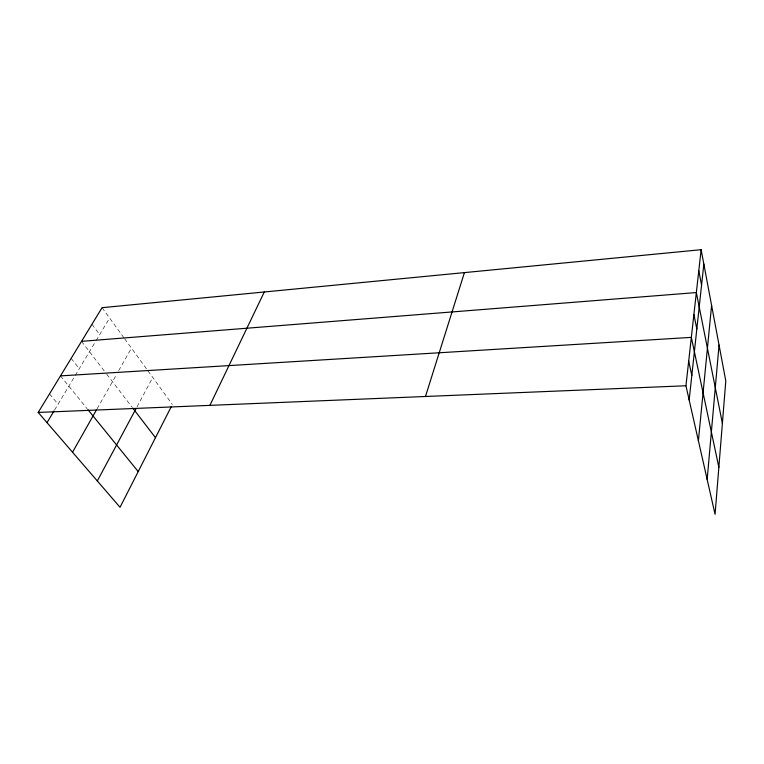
<?xml version="1.0" encoding="UTF-8"?>
<svg xmlns="http://www.w3.org/2000/svg" width="764" height="764" viewBox="0 0 764 764"><rect width="100%" height="100%" fill="white"/><g stroke="black" fill="none" stroke-linecap="round" stroke-linejoin="round"><path stroke-width="0.57" stroke-dasharray="3.82 2.86" d="M137.004 406.859L152.752 377.454M97.095 408.816L116.424 374.647M118.687 370.645L131.437 348.117M54.588 410.001L74.643 376.461M75.225 375.487L95.471 341.651M96.073 340.648L109.586 318.044M49.498 393.899L58.083 404.156M60.48 375.888L87.172 408.75M71.157 358.383L79.294 368.687M81.538 341.346L105.995 373.214M106.721 374.15L131.981 407.069M91.947 324.28L99.664 334.622M102.061 307.691L123.93 337.774M124.608 338.719L147.251 369.881M147.939 370.836L172.377 404.471"/><path stroke-width="1.15" d="M707.168 479.477L719.048 345.051M698.391 440.732L711.599 305.409M689.166 400.03L703.835 264.086M701.132 249.694L725.8 380.969L715.066 514.306L685.938 385.763L701.132 249.694L102.061 307.691L38.2 412.436L120.034 507.286L171.337 406.515M425.472 396.487L464.416 272.614M209.899 405.369L264.287 291.982M97.314 480.957L135.944 408.845M72.532 452.231L96.512 409.838M47.015 422.654L54.005 410.975M81.538 341.346L696.348 292.555L722.391 423.351M60.48 375.888L691.344 337.382L718.848 467.301M38.2 412.436L685.938 385.763M87.908 409.657L138.208 471.589M132.707 408.014L155.474 437.676M688.689 361.105L691.821 375.42M693.893 314.548L696.835 328.931M698.783 270.733L701.562 285.125"/></g></svg>
